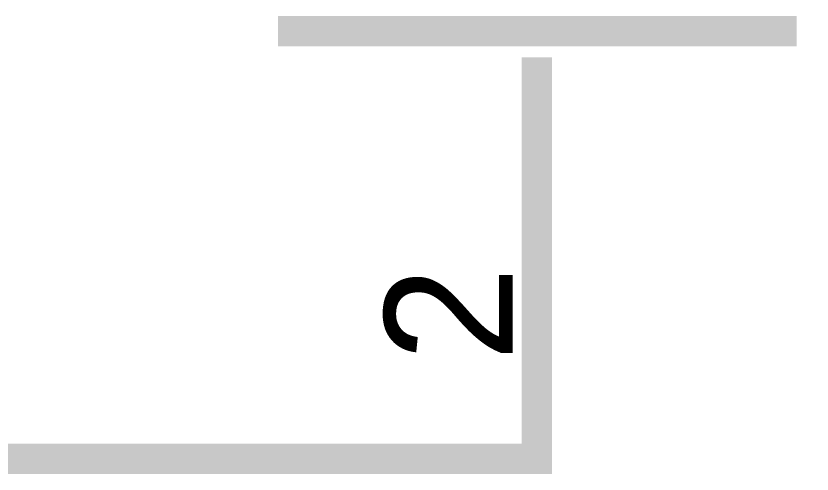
# Model space of a CAD drawing. Header units: inches. Extents: x 0 to 22.3, y 0 to 15.7.
# Drawn here: x 8.8541 to 9.1614, y 11.0173 to 11.1944 of the extents above; entities that cross this region are included whole.
import ezdxf

# ---------------------------------------------------------------- set-up
doc = ezdxf.new("R2010")
doc.units = ezdxf.units.IN
doc.header["$MEASUREMENT"] = 0
doc.layers.add('Sheet', color=255, linetype='Continuous')

msp = doc.modelspace()

# ---------------------------------------------------------------- linework, layer by layer
at = {"layer": 'Sheet'}
for points in [[(9.15552, 11.18846, 0.0118, 0.0118, 0), (8.95527, 11.18846, 0.0118, 0.0118, 0)], [(9.05518, 11.17829, 0.0118, 0.0118, 0), (9.05518, 11.11862, 0.0118, 0.0118, 0)], [(9.05518, 11.17829, 0.0118, 0.0118, 0), (9.05518, 11.16857, 0.0118, 0.0118, 0)], [(9.05518, 11.11862, 0.0118, 0.0118, 0), (9.05518, 11.02315, 0.0118, 0.0118, 0), (8.87748, 11.02315, 0.0118, 0.0118, 0)], [(8.67723, 11.02315, 0.0118, 0.0118, 0), (8.87748, 11.02315, 0.0118, 0.0118, 0)]]:
    msp.add_lwpolyline(points, format="xyseb", dxfattribs=at)

# ---------------------------------------------------------------- texts
msp.add_text('2', height=0.0495, rotation=90, dxfattribs=at).set_placement((9.04589, 11.06072))

doc.saveas('drawing.dxf')
